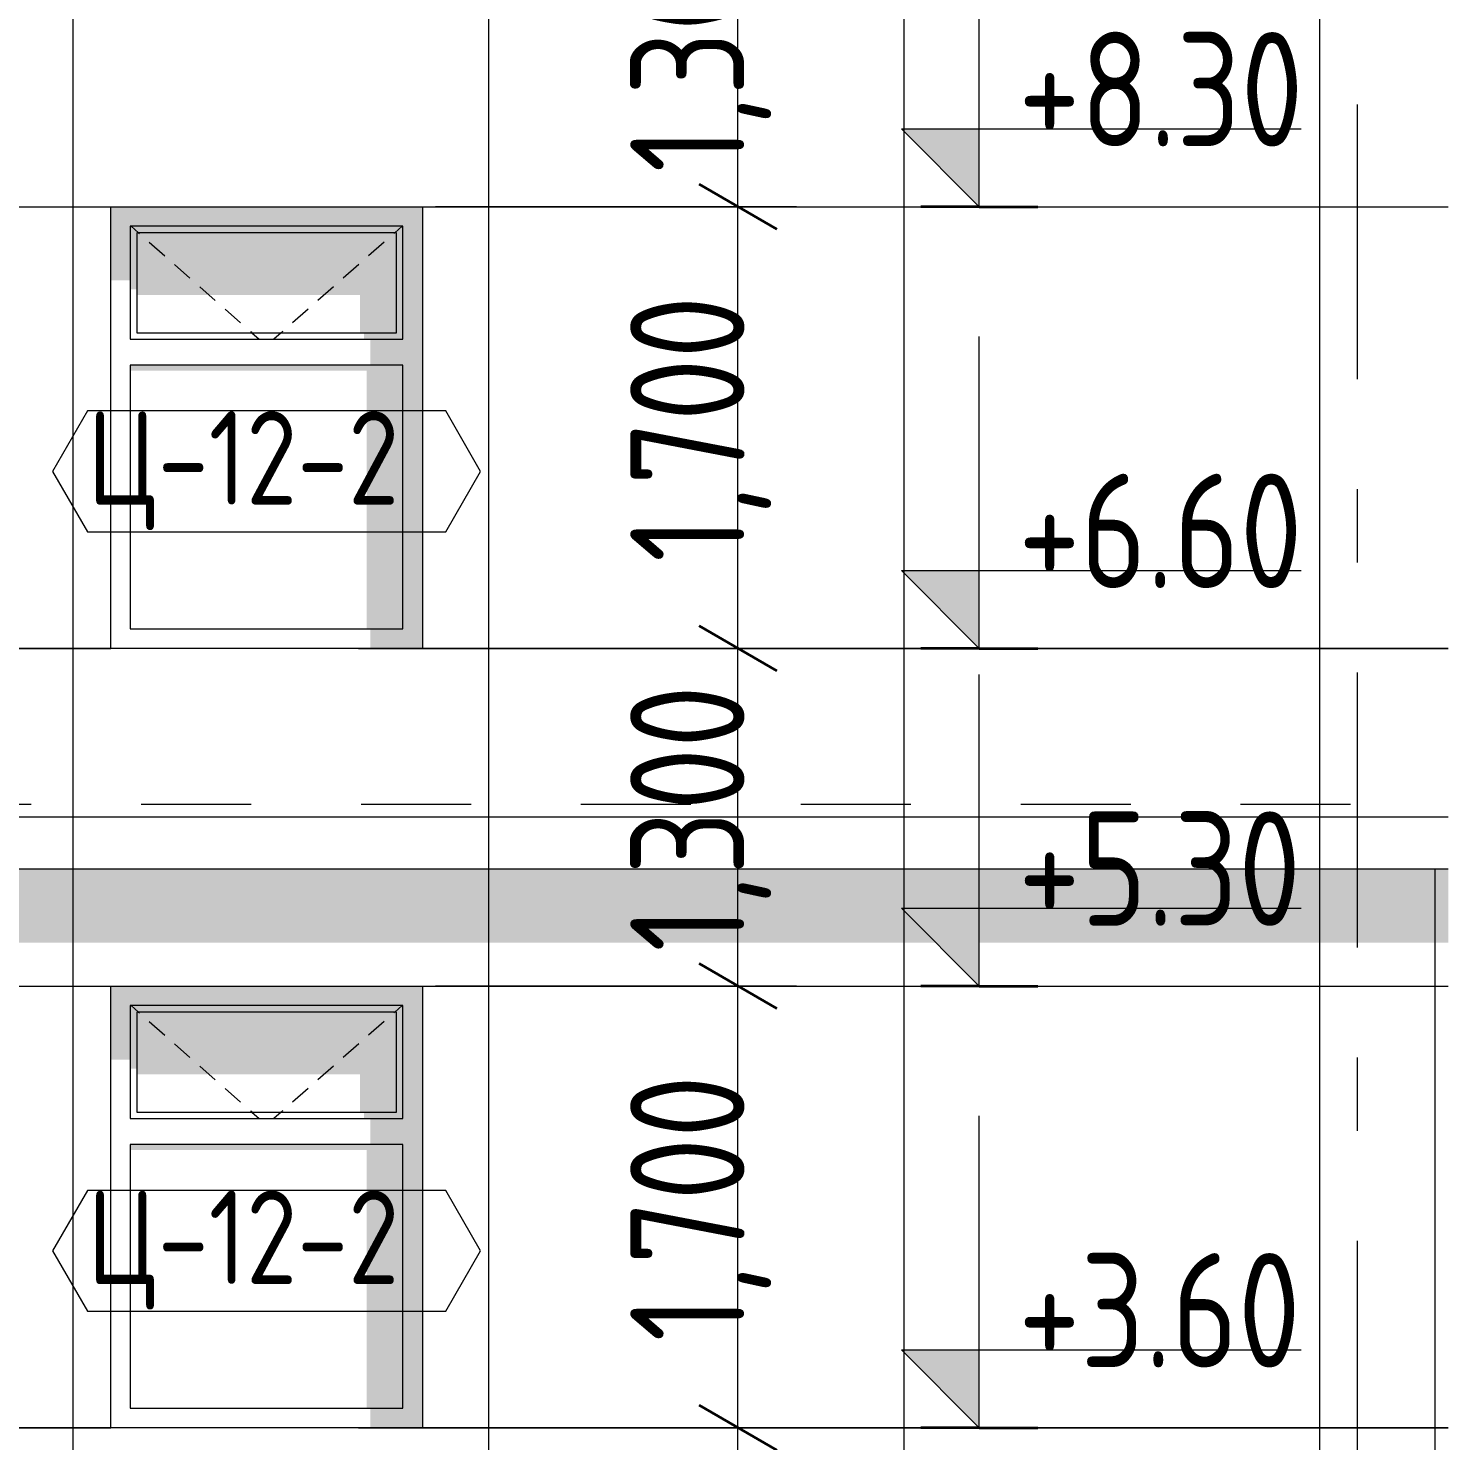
# Model space of a CAD drawing. Header units: millimetres. Extents: x 18162 to 7085488, y 72188 to 247925.
# Drawn here: x 6571886 to 6577329, y 113892 to 119329 of the extents above; entities that cross this region are included whole.
import ezdxf
from ezdxf.enums import TextEntityAlignment as Align

# ---------------------------------------------------------------- set-up
doc = ezdxf.new("R2010")
doc.units = ezdxf.units.MM
doc.header["$MEASUREMENT"] = 0
doc.linetypes.add('Dashed', pattern=[423.333333, 211.666667, -211.666667])
doc.linetypes.add('Double Dashed', pattern=[1093.611073, 529.166651, -211.666656, 141.111112, -211.666656])
for name, color, linetype in [('Archicad Windows', 7, 'Continuous'), ('Structural - Bearing', 7, 'Continuous'), ('Structural - Grid', 7, 'Continuous')]:
    doc.layers.add(name, color=color, linetype=linetype)
doc.styles.add('GENERATED_STYLE_3', font='', dxfattribs={"width": 0.8})
doc.styles.get('GENERATED_STYLE_3').set_extended_font_data('ISOCPEUR MON')
doc.dimstyles.new('GENERATED_STYLE__32', dxfattribs={"dimtxt": 440.00001, "dimasz": 228, "dimexe": 0.18, "dimexo": 50, "dimgap": 0, "dimtad": 1, "dimdec": 0, "dimzin": 0, "dimdsep": 46, "dimtxsty": 'GENERATED_STYLE_3', "dimblk": 'ARROWHEAD_2', "dimblk1": 'ARROWHEAD_2', "dimblk2": 'ARROWHEAD_2', "dimcen": 0.09, "dimclrd": 13, "dimclre": 13, "dimclrt": 13, "dimadec": 0, "dimazin": 0, "dimtfac": 1, "dimtdec": 4, "dimtmove": 0, "dimatfit": 3, "dimfxl": 1, "dimtolj": 1, "dimtzin": 0, "dimarcsym": 0})
doc.dimstyles.new('GENERATED_STYLE__33', dxfattribs={"dimtxt": 440.00001, "dimasz": 228, "dimexe": 0.18, "dimexo": 20220.414063, "dimgap": 0, "dimtad": 1, "dimdec": 0, "dimzin": 0, "dimdsep": 46, "dimtxsty": 'GENERATED_STYLE_3', "dimblk": 'ARROWHEAD_2', "dimblk1": 'ARROWHEAD_2', "dimblk2": 'ARROWHEAD_2', "dimcen": 0.09, "dimclrd": 13, "dimclre": 13, "dimclrt": 13, "dimadec": 0, "dimazin": 0, "dimtfac": 1, "dimtdec": 4, "dimtmove": 0, "dimatfit": 3, "dimfxl": 1, "dimtolj": 1, "dimtzin": 0, "dimarcsym": 0})
doc.dimstyles.new('GENERATED_STYLE__34', dxfattribs={"dimtxt": 440.00001, "dimasz": 228, "dimexe": 0.18, "dimexo": 20421.096515, "dimgap": 0, "dimtad": 1, "dimdec": 0, "dimzin": 0, "dimdsep": 46, "dimtxsty": 'GENERATED_STYLE_3', "dimblk": 'ARROWHEAD_2', "dimblk1": 'ARROWHEAD_2', "dimblk2": 'ARROWHEAD_2', "dimcen": 0.09, "dimclrd": 13, "dimclre": 13, "dimclrt": 13, "dimadec": 0, "dimazin": 0, "dimtfac": 1, "dimtdec": 4, "dimtmove": 0, "dimatfit": 3, "dimfxl": 1, "dimtolj": 1, "dimtzin": 0, "dimarcsym": 0})
doc.dimstyles.new('GENERATED_STYLE__38', dxfattribs={"dimtxt": 440.00001, "dimasz": 228, "dimexe": 0.18, "dimexo": 20336.646461, "dimgap": 0, "dimtad": 1, "dimdec": 0, "dimzin": 0, "dimdsep": 46, "dimtxsty": 'GENERATED_STYLE_3', "dimblk": 'ARROWHEAD_2', "dimblk1": 'ARROWHEAD_2', "dimblk2": 'ARROWHEAD_2', "dimcen": 0.09, "dimclrd": 13, "dimclre": 13, "dimclrt": 13, "dimadec": 0, "dimazin": 0, "dimtfac": 1, "dimtdec": 4, "dimtmove": 0, "dimatfit": 3, "dimfxl": 1, "dimtolj": 1, "dimtzin": 0, "dimarcsym": 0})
doc.dimstyles.new('GENERATED_STYLE__39', dxfattribs={"dimtxt": 440.00001, "dimasz": 228, "dimexe": 0.18, "dimexo": 20256.234337, "dimgap": 0, "dimtad": 1, "dimdec": 0, "dimzin": 0, "dimdsep": 46, "dimtxsty": 'GENERATED_STYLE_3', "dimblk": 'ARROWHEAD_2', "dimblk1": 'ARROWHEAD_2', "dimblk2": 'ARROWHEAD_2', "dimcen": 0.09, "dimclrd": 13, "dimclre": 13, "dimclrt": 13, "dimadec": 0, "dimazin": 0, "dimtfac": 1, "dimtdec": 4, "dimtmove": 0, "dimatfit": 3, "dimfxl": 1, "dimtolj": 1, "dimtzin": 0, "dimarcsym": 0})
doc.dimstyles.new('GENERATED_STYLE__41', dxfattribs={"dimtxt": 440.00001, "dimasz": 228, "dimexe": 0.18, "dimexo": 18955.962133, "dimgap": 0, "dimtad": 1, "dimdec": 0, "dimzin": 0, "dimdsep": 46, "dimtxsty": 'GENERATED_STYLE_3', "dimblk": 'ARROWHEAD_2', "dimblk1": 'ARROWHEAD_2', "dimblk2": 'ARROWHEAD_2', "dimcen": 0.09, "dimclrd": 13, "dimclre": 13, "dimclrt": 13, "dimadec": 0, "dimazin": 0, "dimtfac": 1, "dimtdec": 4, "dimtmove": 0, "dimatfit": 3, "dimfxl": 1, "dimtolj": 1, "dimtzin": 0, "dimarcsym": 0})

# ---------------------------------------------------------------- blocks, each defined once
blk = doc.blocks.new('*X3113', base_point=(6480357.9, 110341.8))
at = {"layer": 'Structural - Bearing', "color": 8, "linetype": 'Continuous', "lineweight": 13}
for p, q in [((6570457.9, 122241.8), (6570457.9, 119941.8)), ((6572057.9, 122241.8), (6572057.9, 119941.8)), ((6573657.9, 122241.8), (6573657.9, 119941.8)), ((6575257.9, 122241.8), (6575257.9, 119941.8)), ((6576857.9, 122241.8), (6576857.9, 119941.8)), ((6569844, 121641.8), (6569957.9, 121641.8)), ((6569957.9, 121641.8), (6570457.9, 121641.8)), ((6570457.9, 121641.8), (6571557.9, 121641.8)), ((6571557.9, 121641.8), (6572057.9, 121641.8)), ((6572057.9, 121641.8), (6572203.6, 121641.8)), ((6573403.6, 121641.8), (6573657.9, 121641.8)), ((6573657.9, 121641.8), (6574757.9, 121641.8)), ((6574757.9, 121641.8), (6575257.9, 121641.8)), ((6575257.9, 121641.8), (6576357.9, 121641.8)), ((6576357.9, 121641.8), (6576857.9, 121641.8)), ((6576857.9, 121641.8), (6577303.6, 121641.8)), ((6569844, 119941.8), (6569957.9, 119941.8)), ((6569957.9, 119941.8), (6569844, 119941.8)), ((6570457.9, 119941.8), (6569957.9, 119941.8)), ((6569957.9, 119941.8), (6570457.9, 119941.8)), ((6570457.9, 119941.8), (6571557.9, 119941.8)), ((6570457.9, 119941.8), (6570457.9, 119341.8)), ((6571557.9, 119941.8), (6570457.9, 119941.8)), ((6572057.9, 119941.8), (6571557.9, 119941.8)), ((6571557.9, 119941.8), (6572057.9, 119941.8)), ((6572057.9, 119941.8), (6572203.6, 119941.8)), ((6572057.9, 119941.8), (6572057.9, 119341.8)), ((6572203.6, 119941.8), (6572057.9, 119941.8)), ((6573157.9, 119941.8), (6573657.9, 119941.8)), ((6573657.9, 119941.8), (6573403.6, 119941.8)), ((6573657.9, 119941.8), (6574757.9, 119941.8)), ((6573657.9, 119941.8), (6573657.9, 119341.8)), ((6574757.9, 119941.8), (6573657.9, 119941.8)), ((6575257.9, 119941.8), (6574757.9, 119941.8)), ((6574757.9, 119941.8), (6575257.9, 119941.8)), ((6575257.9, 119941.8), (6576357.9, 119941.8)), ((6575257.9, 119941.8), (6575257.9, 119341.8)), ((6576357.9, 119941.8), (6575257.9, 119941.8)), ((6576857.9, 119941.8), (6576357.9, 119941.8)), ((6576357.9, 119941.8), (6576857.9, 119941.8)), ((6576857.9, 119941.8), (6577303.6, 119941.8)), ((6576857.9, 119941.8), (6576857.9, 119341.8)), ((6577303.6, 119941.8), (6576857.9, 119941.8)), ((6570457.9, 119341.8), (6570457.9, 119241.8)), ((6572057.9, 119341.8), (6572057.9, 119241.8)), ((6573657.9, 119341.8), (6573657.9, 119241.8)), ((6575257.9, 119341.8), (6575257.9, 119241.8)), ((6576857.9, 119341.8), (6576857.9, 119241.8))]:
    blk.add_line(p, q, dxfattribs=at)
blk = doc.blocks.new('*X3151', base_point=(6480357.9, 110341.8))
at = {"layer": 'Structural - Bearing', "color": 7, "linetype": 'Continuous', "lineweight": 13}
for p, q in [((6577303.6, 115641.8), (6577353.6, 115641.8)), ((6577303.6, 113941.8), (6577353.6, 113941.8)), ((6577353.6, 113941.8), (6577303.6, 113941.8))]:
    blk.add_line(p, q, dxfattribs=at)
blk = doc.blocks.new('*X3153', base_point=(6480357.9, 110341.8))
at = {"layer": 'Structural - Bearing', "color": 8, "linetype": 'Continuous', "lineweight": 13}
for p, q in [((6572057.9, 116091.8), (6572057.9, 113941.8)), ((6573657.9, 116091.8), (6573657.9, 113941.8)), ((6575257.9, 116091.8), (6575257.9, 113941.8)), ((6576857.9, 116091.8), (6576857.9, 113941.8)), ((6571557.9, 115641.8), (6572057.9, 115641.8)), ((6572057.9, 115641.8), (6572203.6, 115641.8)), ((6573403.6, 115641.8), (6573657.9, 115641.8)), ((6573657.9, 115641.8), (6574757.9, 115641.8)), ((6574757.9, 115641.8), (6575257.9, 115641.8)), ((6575257.9, 115641.8), (6576357.9, 115641.8)), ((6576357.9, 115641.8), (6576857.9, 115641.8)), ((6576857.9, 115641.8), (6577303.6, 115641.8)), ((6572057.9, 113941.8), (6571557.9, 113941.8)), ((6571557.9, 113941.8), (6572057.9, 113941.8)), ((6572057.9, 113941.8), (6572203.6, 113941.8)), ((6572057.9, 113941.8), (6572057.9, 113341.8)), ((6572203.6, 113941.8), (6572057.9, 113941.8)), ((6573157.9, 113941.8), (6573657.9, 113941.8)), ((6573657.9, 113941.8), (6573403.6, 113941.8)), ((6573657.9, 113941.8), (6574757.9, 113941.8)), ((6573657.9, 113941.8), (6573657.9, 113341.8)), ((6574757.9, 113941.8), (6573657.9, 113941.8)), ((6575257.9, 113941.8), (6574757.9, 113941.8)), ((6574757.9, 113941.8), (6575257.9, 113941.8)), ((6575257.9, 113941.8), (6576357.9, 113941.8)), ((6575257.9, 113941.8), (6575257.9, 113341.8)), ((6576357.9, 113941.8), (6575257.9, 113941.8)), ((6576857.9, 113941.8), (6576357.9, 113941.8)), ((6576357.9, 113941.8), (6576857.9, 113941.8)), ((6576857.9, 113941.8), (6577303.6, 113941.8)), ((6576857.9, 113941.8), (6576857.9, 113341.8)), ((6577303.6, 113941.8), (6576857.9, 113941.8))]:
    blk.add_line(p, q, dxfattribs=at)
blk = doc.blocks.new('*X3155', base_point=(6480357.9, 110341.8))
at = {"layer": 'Structural - Bearing', "color": 7, "linetype": 'Continuous', "lineweight": 9}
for p, q in [((6572057.9, 116291.8), (6572057.9, 116091.8)), ((6573657.9, 116291.8), (6573657.9, 116091.8)), ((6575257.9, 116291.8), (6575257.9, 116091.8)), ((6576857.9, 116291.8), (6576857.9, 116091.8))]:
    blk.add_line(p, q, dxfattribs=at)
blk = doc.blocks.new('*X3305', base_point=(6480357.9, 110341.8))
at = {"layer": 'Structural - Bearing', "color": 8, "linetype": 'Continuous', "lineweight": 13}
for p, q in [((6577303.6, 118641.8), (6577353.6, 118641.8)), ((6577303.6, 116941.8), (6577353.6, 116941.8)), ((6577353.6, 116941.8), (6577303.6, 116941.8))]:
    blk.add_line(p, q, dxfattribs=at)
blk = doc.blocks.new('*X3309', base_point=(6480357.9, 110341.8))
at = {"layer": 'Structural - Bearing', "color": 8, "linetype": 'Continuous', "lineweight": 13}
for p, q in [((6570457.9, 119241.8), (6570457.9, 116941.8)), ((6572057.9, 119241.8), (6572057.9, 116941.8)), ((6573657.9, 119241.8), (6573657.9, 116941.8)), ((6575257.9, 119241.8), (6575257.9, 116941.8)), ((6576857.9, 119241.8), (6576857.9, 116941.8)), ((6569844, 118641.8), (6569957.9, 118641.8)), ((6569957.9, 118641.8), (6570457.9, 118641.8)), ((6570457.9, 118641.8), (6571557.9, 118641.8)), ((6571557.9, 118641.8), (6572057.9, 118641.8)), ((6572057.9, 118641.8), (6572203.6, 118641.8)), ((6573403.6, 118641.8), (6573657.9, 118641.8)), ((6573657.9, 118641.8), (6574757.9, 118641.8)), ((6574757.9, 118641.8), (6575257.9, 118641.8)), ((6575257.9, 118641.8), (6576357.9, 118641.8)), ((6576357.9, 118641.8), (6576857.9, 118641.8)), ((6576857.9, 118641.8), (6577303.6, 118641.8)), ((6569844, 116941.8), (6569957.9, 116941.8)), ((6569957.9, 116941.8), (6569844, 116941.8)), ((6570457.9, 116941.8), (6569957.9, 116941.8)), ((6569957.9, 116941.8), (6570457.9, 116941.8)), ((6570457.9, 116941.8), (6571557.9, 116941.8)), ((6570457.9, 116941.8), (6570457.9, 116341.8)), ((6571557.9, 116941.8), (6570457.9, 116941.8)), ((6572057.9, 116941.8), (6571557.9, 116941.8)), ((6571557.9, 116941.8), (6572057.9, 116941.8)), ((6572057.9, 116941.8), (6572203.6, 116941.8)), ((6572057.9, 116941.8), (6572057.9, 116341.8)), ((6572203.6, 116941.8), (6572057.9, 116941.8)), ((6573157.9, 116941.8), (6573657.9, 116941.8)), ((6573657.9, 116941.8), (6573403.6, 116941.8)), ((6573657.9, 116941.8), (6574757.9, 116941.8)), ((6573657.9, 116941.8), (6573657.9, 116341.8)), ((6574757.9, 116941.8), (6573657.9, 116941.8)), ((6575257.9, 116941.8), (6574757.9, 116941.8)), ((6574757.9, 116941.8), (6575257.9, 116941.8)), ((6575257.9, 116941.8), (6576357.9, 116941.8)), ((6575257.9, 116941.8), (6575257.9, 116341.8)), ((6576357.9, 116941.8), (6575257.9, 116941.8)), ((6576857.9, 116941.8), (6576357.9, 116941.8)), ((6576357.9, 116941.8), (6576857.9, 116941.8)), ((6576857.9, 116941.8), (6577303.6, 116941.8)), ((6576857.9, 116941.8), (6576857.9, 116341.8)), ((6577303.6, 116941.8), (6576857.9, 116941.8)), ((6570457.9, 116341.8), (6570457.9, 116291.8)), ((6572057.9, 116341.8), (6572057.9, 116291.8)), ((6573657.9, 116341.8), (6573657.9, 116291.8)), ((6575257.9, 116341.8), (6575257.9, 116291.8)), ((6576857.9, 116341.8), (6576857.9, 116291.8))]:
    blk.add_line(p, q, dxfattribs=at)
blk = doc.blocks.new('*D3378', base_point=(6480357.9, 110341.8))
at = {"color": 13, "linetype": 'Continuous', "lineweight": 13}
for p, q in [((6574618.7, 112641.8), (6574618.7, 113941.8)), ((6574843.7, 112641.8), (6573453.6, 112641.8)), ((6574618.7, 110941.8), (6574618.7, 112641.8)), ((6574843.7, 110941.8), (6573453.6, 110941.8)), ((6574618.7, 110795.1), (6574618.7, 110941.8))]:
    blk.add_line(p, q, dxfattribs=at)
at = {"color": 12, "linetype": 'Continuous', "lineweight": 35}
for p, q in [((6574468.7, 112728.4), (6574768.7, 112555.2)), ((6574468.7, 111028.4), (6574768.7, 110855.2))]:
    blk.add_line(p, q, dxfattribs=at)
at = {"color": 13, "lineweight": 13, "insert": (6574746.3, 111273.6), "char_height": 440, "attachment_point": 7, "rotation": 90, "style": 'GENERATED_STYLE_3'}
blk.add_mtext('\\A1;{\\pql;\\fISOCPEUR MON|b0|i0|c0|p0;\\W0.800000;1,700}', dxfattribs=at)
blk = doc.blocks.new('ARROWHEAD_2')
at = {"color": 0, "linetype": 'Continuous', "lineweight": 0}
for p, q in [((-0.378, -0.655), (0.378, 0.655)), ((0, 0), (-1, 0))]:
    blk.add_line(p, q, dxfattribs=at)
blk = doc.blocks.new('*D3379', base_point=(6480357.9, 110341.8))
at = {"color": 12, "linetype": 'Continuous', "lineweight": 35}
for p, q in [((6574468.7, 114028.4), (6574768.7, 113855.2)), ((6574468.7, 112728.4), (6574768.7, 112555.2))]:
    blk.add_line(p, q, dxfattribs=at)
at = {"color": 13, "linetype": 'Continuous', "lineweight": 13}
blk.add_line((6574618.7, 112641.8), (6574618.7, 113941.8), dxfattribs=at)
at = {"color": 13, "lineweight": 13, "insert": (6574746.3, 112773.6), "char_height": 440, "attachment_point": 7, "rotation": 90, "style": 'GENERATED_STYLE_3'}
blk.add_mtext('\\A1;{\\pql;\\fISOCPEUR MON|b0|i0|c0|p0;\\W0.800000;1,300}', dxfattribs=at)
blk = doc.blocks.new('*D3380', base_point=(6480357.9, 110341.8))
at = {"color": 13, "linetype": 'Continuous', "lineweight": 13}
for p, q in [((6574618.7, 115641.8), (6574618.7, 116941.8)), ((6574843.7, 115641.8), (6573453.6, 115641.8)), ((6574618.7, 113941.8), (6574618.7, 115641.8)), ((6574843.7, 113941.8), (6573453.6, 113941.8)), ((6574618.7, 112641.8), (6574618.7, 113941.8))]:
    blk.add_line(p, q, dxfattribs=at)
at = {"color": 12, "linetype": 'Continuous', "lineweight": 35}
for p, q in [((6574468.7, 115728.4), (6574768.7, 115555.2)), ((6574468.7, 114028.4), (6574768.7, 113855.2))]:
    blk.add_line(p, q, dxfattribs=at)
at = {"color": 13, "lineweight": 13, "insert": (6574746.3, 114273.6), "char_height": 440, "attachment_point": 7, "rotation": 90, "style": 'GENERATED_STYLE_3'}
blk.add_mtext('\\A1;{\\pql;\\fISOCPEUR MON|b0|i0|c0|p0;\\W0.800000;1,700}', dxfattribs=at)
blk = doc.blocks.new('*D3381', base_point=(6480357.9, 110341.8))
at = {"color": 12, "linetype": 'Continuous', "lineweight": 35}
for p, q in [((6574468.7, 117028.4), (6574768.7, 116855.2)), ((6574468.7, 115728.4), (6574768.7, 115555.2))]:
    blk.add_line(p, q, dxfattribs=at)
at = {"color": 13, "linetype": 'Continuous', "lineweight": 13}
blk.add_line((6574618.7, 115641.8), (6574618.7, 116941.8), dxfattribs=at)
at = {"color": 13, "lineweight": 13, "insert": (6574746.3, 115773.6), "char_height": 440, "attachment_point": 7, "rotation": 90, "style": 'GENERATED_STYLE_3'}
blk.add_mtext('\\A1;{\\pql;\\fISOCPEUR MON|b0|i0|c0|p0;\\W0.800000;1,300}', dxfattribs=at)
blk = doc.blocks.new('*D3382', base_point=(6480357.9, 110341.8))
at = {"color": 13, "linetype": 'Continuous', "lineweight": 13}
for p, q in [((6574618.7, 118641.8), (6574618.7, 119941.8)), ((6574843.7, 118641.8), (6573453.6, 118641.8)), ((6574618.7, 116941.8), (6574618.7, 118641.8)), ((6574843.7, 116941.8), (6573453.6, 116941.8)), ((6574618.7, 115641.8), (6574618.7, 116941.8))]:
    blk.add_line(p, q, dxfattribs=at)
at = {"color": 12, "linetype": 'Continuous', "lineweight": 35}
for p, q in [((6574468.7, 118728.4), (6574768.7, 118555.2)), ((6574468.7, 117028.4), (6574768.7, 116855.2))]:
    blk.add_line(p, q, dxfattribs=at)
at = {"color": 13, "lineweight": 13, "insert": (6574746.3, 117273.6), "char_height": 440, "attachment_point": 7, "rotation": 90, "style": 'GENERATED_STYLE_3'}
blk.add_mtext('\\A1;{\\pql;\\fISOCPEUR MON|b0|i0|c0|p0;\\W0.800000;1,700}', dxfattribs=at)
blk = doc.blocks.new('*D3383', base_point=(6480357.9, 110341.8))
at = {"color": 12, "linetype": 'Continuous', "lineweight": 35}
for p, q in [((6574468.7, 120028.4), (6574768.7, 119855.2)), ((6574468.7, 118728.4), (6574768.7, 118555.2))]:
    blk.add_line(p, q, dxfattribs=at)
at = {"color": 13, "linetype": 'Continuous', "lineweight": 13}
blk.add_line((6574618.7, 118641.8), (6574618.7, 119941.8), dxfattribs=at)
at = {"color": 13, "lineweight": 13, "insert": (6574746.3, 118773.6), "char_height": 440, "attachment_point": 7, "rotation": 90, "style": 'GENERATED_STYLE_3'}
blk.add_mtext('\\A1;{\\pql;\\fISOCPEUR MON|b0|i0|c0|p0;\\W0.800000;1,300}', dxfattribs=at)
blk = doc.blocks.new('*D3384', base_point=(6480357.9, 110341.8))
at = {"color": 13, "linetype": 'Continuous', "lineweight": 13}
for p, q in [((6574618.7, 121641.8), (6574618.7, 122941.8)), ((6574843.7, 121641.8), (6573453.6, 121641.8)), ((6574618.7, 119941.8), (6574618.7, 121641.8)), ((6574843.7, 119941.8), (6573453.6, 119941.8)), ((6574618.7, 118641.8), (6574618.7, 119941.8))]:
    blk.add_line(p, q, dxfattribs=at)
at = {"color": 12, "linetype": 'Continuous', "lineweight": 35}
for p, q in [((6574468.7, 121728.4), (6574768.7, 121555.2)), ((6574468.7, 120028.4), (6574768.7, 119855.2))]:
    blk.add_line(p, q, dxfattribs=at)
at = {"color": 13, "lineweight": 13, "insert": (6574746.3, 120273.6), "char_height": 440, "attachment_point": 7, "rotation": 90, "style": 'GENERATED_STYLE_3'}
blk.add_mtext('\\A1;{\\pql;\\fISOCPEUR MON|b0|i0|c0|p0;\\W0.800000;1,700}', dxfattribs=at)
blk = doc.blocks.new('*D3423', base_point=(6480357.9, 110341.8))
at = {"color": 12, "linetype": 'Continuous', "lineweight": 35}
for p, q in [((6581093.6, 116178.4), (6581393.6, 116005.2)), ((6581093.6, 113378.4), (6581393.6, 113205.2))]:
    blk.add_line(p, q, dxfattribs=at)
at = {"color": 13, "linetype": 'Continuous', "lineweight": 13}
blk.add_line((6581243.6, 113291.8), (6581243.6, 116091.8), dxfattribs=at)
at = {"color": 13, "lineweight": 13, "char_height": 440, "attachment_point": 7, "rotation": 90, "style": 'GENERATED_STYLE_3'}
for s, insert in [('\\A1;{\\pql;\\fISOCPEUR MON|b0|i0|c0|p0;\\W0.800000;200}', (6581283.3, 115267.4)), ('\\A1;{\\pql;\\fISOCPEUR MON|b0|i0|c0|p0;\\W0.800000;2,800}', (6581371.1, 113769.7))]:
    blk.add_mtext(s, dxfattribs=dict(at, insert=insert))
blk = doc.blocks.new('*D3424', base_point=(6480357.9, 110341.8))
at = {"color": 13, "linetype": 'Continuous', "lineweight": 13}
for p, q in [((6581243.6, 116291.8), (6581243.6, 119091.8)), ((6581243.6, 116091.8), (6581243.6, 116291.8)), ((6581468.6, 116091.8), (6578874, 116091.8)), ((6581243.6, 113291.8), (6581243.6, 116091.8))]:
    blk.add_line(p, q, dxfattribs=at)
at = {"color": 12, "linetype": 'Continuous', "lineweight": 35}
for p, q in [((6581093.6, 116378.4), (6581393.6, 116205.2)), ((6581093.6, 116178.4), (6581393.6, 116005.2))]:
    blk.add_line(p, q, dxfattribs=at)
blk = doc.blocks.new('*D3425', base_point=(6480357.9, 110341.8))
at = {"color": 12, "linetype": 'Continuous', "lineweight": 35}
for p, q in [((6581093.6, 119178.4), (6581393.6, 119005.2)), ((6581093.6, 116378.4), (6581393.6, 116205.2))]:
    blk.add_line(p, q, dxfattribs=at)
at = {"color": 13, "linetype": 'Continuous', "lineweight": 13}
for p, q in [((6581468.6, 119091.8), (6578874, 119091.8)), ((6581243.6, 116291.8), (6581243.6, 119091.8)), ((6581468.6, 116291.8), (6578874, 116291.8)), ((6581243.6, 116091.8), (6581243.6, 116291.8))]:
    blk.add_line(p, q, dxfattribs=at)
at = {"color": 13, "lineweight": 13, "char_height": 440, "attachment_point": 7, "rotation": 90, "style": 'GENERATED_STYLE_3'}
for s, insert in [('\\A1;{\\pql;\\fISOCPEUR MON|b0|i0|c0|p0;\\W0.800000;200}', (6581283.3, 118267.4)), ('\\A1;{\\pql;\\fISOCPEUR MON|b0|i0|c0|p0;\\W0.800000;2,800}', (6581371.1, 116769.7))]:
    blk.add_mtext(s, dxfattribs=dict(at, insert=insert))
blk = doc.blocks.new('*D3426', base_point=(6480357.9, 110341.8))
at = {"color": 13, "linetype": 'Continuous', "lineweight": 13}
for p, q in [((6581243.6, 119291.8), (6581243.6, 122091.8)), ((6581243.6, 119091.8), (6581243.6, 119291.8))]:
    blk.add_line(p, q, dxfattribs=at)
at = {"color": 12, "linetype": 'Continuous', "lineweight": 35}
for p, q in [((6581093.6, 119378.4), (6581393.6, 119205.2)), ((6581093.6, 119178.4), (6581393.6, 119005.2))]:
    blk.add_line(p, q, dxfattribs=at)
blk = doc.blocks.new('*D3427', base_point=(6480357.9, 110341.8))
at = {"color": 12, "linetype": 'Continuous', "lineweight": 35}
for p, q in [((6581093.6, 122178.4), (6581393.6, 122005.2)), ((6581093.6, 119378.4), (6581393.6, 119205.2))]:
    blk.add_line(p, q, dxfattribs=at)
at = {"color": 13, "linetype": 'Continuous', "lineweight": 13}
for p, q in [((6581468.6, 122091.8), (6578874, 122091.8)), ((6581243.6, 119291.8), (6581243.6, 122091.8)), ((6581468.6, 119291.8), (6578874, 119291.8)), ((6581243.6, 119091.8), (6581243.6, 119291.8))]:
    blk.add_line(p, q, dxfattribs=at)
at = {"color": 13, "lineweight": 13, "char_height": 440, "attachment_point": 7, "rotation": 90, "style": 'GENERATED_STYLE_3'}
for s, insert in [('\\A1;{\\pql;\\fISOCPEUR MON|b0|i0|c0|p0;\\W0.800000;200}', (6581283.3, 121267.4)), ('\\A1;{\\pql;\\fISOCPEUR MON|b0|i0|c0|p0;\\W0.800000;2,800}', (6581371.1, 119769.7))]:
    blk.add_mtext(s, dxfattribs=dict(at, insert=insert))
blk = doc.blocks.new('*D3455', base_point=(6480357.9, 110341.8))
at = {"color": 12, "linetype": 'Continuous', "lineweight": 35}
for p, q in [((6582002.7, 116178.4), (6582302.7, 116005.2)), ((6582002.7, 110378.4), (6582302.7, 110205.2))]:
    blk.add_line(p, q, dxfattribs=at)
at = {"color": 13, "linetype": 'Continuous', "lineweight": 13}
for p, q in [((6582377.7, 116091.8), (6578789.6, 116091.8)), ((6582152.7, 110291.8), (6582152.7, 116091.8)), ((6582377.7, 110291.8), (6578789.6, 110291.8)), ((6582152.7, 109921.8), (6582152.7, 110291.8))]:
    blk.add_line(p, q, dxfattribs=at)
at = {"color": 13, "lineweight": 13, "char_height": 440, "attachment_point": 7, "rotation": 90, "style": 'GENERATED_STYLE_3'}
for s, insert in [('\\A1;{\\pql;\\fISOCPEUR MON|b0|i0|c0|p0;\\W0.800000;200}', (6582192.4, 115267.4)), ('\\A1;{\\pql;\\fISOCPEUR MON|b0|i0|c0|p0;\\W0.800000;5,800}', (6582280.3, 112269.7))]:
    blk.add_mtext(s, dxfattribs=dict(at, insert=insert))
blk = doc.blocks.new('*D3456', base_point=(6480357.9, 110341.8))
at = {"color": 13, "linetype": 'Continuous', "lineweight": 13}
for p, q in [((6582152.7, 116291.8), (6582152.7, 149091.8)), ((6582152.7, 116091.8), (6582152.7, 116291.8)), ((6582377.7, 116091.8), (6578789.6, 116091.8))]:
    blk.add_line(p, q, dxfattribs=at)
at = {"color": 12, "linetype": 'Continuous', "lineweight": 35}
for p, q in [((6582002.7, 116378.4), (6582302.7, 116205.2)), ((6582002.7, 116178.4), (6582302.7, 116005.2))]:
    blk.add_line(p, q, dxfattribs=at)
blk = doc.blocks.new('*D3457', base_point=(6480357.9, 110341.8))
at = {"color": 12, "linetype": 'Continuous', "lineweight": 35}
for p, q in [((6582002.7, 149178.4), (6582302.7, 149005.2)), ((6582002.7, 116378.4), (6582302.7, 116205.2))]:
    blk.add_line(p, q, dxfattribs=at)
at = {"color": 13, "linetype": 'Continuous', "lineweight": 13}
for p, q in [((6582377.7, 149091.8), (6578789.6, 149091.8)), ((6582152.7, 116291.8), (6582152.7, 149091.8)), ((6582377.7, 116291.8), (6578789.6, 116291.8)), ((6582152.7, 116091.8), (6582152.7, 116291.8))]:
    blk.add_line(p, q, dxfattribs=at)
at = {"color": 13, "lineweight": 13, "char_height": 440, "attachment_point": 7, "rotation": 90, "style": 'GENERATED_STYLE_3'}
for s, insert in [('\\A1;{\\pql;\\fISOCPEUR MON|b0|i0|c0|p0;\\W0.800000;200}', (6582192.4, 148267.4)), ('\\A1;{\\pql;\\fISOCPEUR MON|b0|i0|c0|p0;\\W0.800000;32,800}', (6582280.3, 131646.7))]:
    blk.add_mtext(s, dxfattribs=dict(at, insert=insert))
blk = doc.blocks.new('*D3463', base_point=(6480357.9, 110341.8))
at = {"color": 12, "linetype": 'Continuous', "lineweight": 35}
for p, q in [((6582911.8, 160878.4), (6583211.8, 160705.2)), ((6582911.8, 110008.4), (6583211.8, 109835.2))]:
    blk.add_line(p, q, dxfattribs=at)
at = {"color": 13, "linetype": 'Continuous', "lineweight": 13}
for p, q in [((6583286.8, 160791.8), (6577609.6, 160791.8)), ((6583061.8, 109921.8), (6583061.8, 160791.8)), ((6583286.8, 109921.8), (6578912.5, 109921.8)), ((6583061.8, 109775.1), (6583061.8, 109921.8))]:
    blk.add_line(p, q, dxfattribs=at)
at = {"color": 13, "lineweight": 13, "insert": (6583189.4, 134680.6), "char_height": 440, "attachment_point": 7, "rotation": 90, "style": 'GENERATED_STYLE_3'}
blk.add_mtext('\\A1;{\\pql;\\fISOCPEUR MON|b0|i0|c0|p0;\\W0.800000;50,870}', dxfattribs=at)
blk = doc.blocks.new('Label_295_2', base_point=(6572803.6, 114388.9))
at = {"color": 13, "linetype": 'Continuous', "lineweight": 13, "flags": 128}
blk.add_lwpolyline([(6571979.7, 114623.2), (6572113.8, 114390.9), (6573493.4, 114390.9), (6573627.5, 114623.2), (6573493.4, 114855.5), (6572113.8, 114855.5)], close=True, dxfattribs=at)
at = {"color": 13, "lineweight": 13, "insert": (6572113.8, 114854.7), "char_height": 360, "attachment_point": 1, "style": 'GENERATED_STYLE_3'}
blk.add_mtext('\\A1;{\\pql;\\pt0,253000;\\fISOCPEUR MON|b0|i0|c0|p0;\\W0.800000;Ц-12-2\\fISOCPEUR MON|b0|i0|c0|p0;\\W0.800000;\\A1{\\H.66x;\\S^  ;}\\fISOCPEUR MON|b0|i0|c0|p0;\\W0.800000;\\fISOCPEUR MON|b0|i0|c0|p0;\\W0.800000;\\A1{\\H.66x;\\S^  ;}\\fISOCPEUR MON|b0|i0|c0|p0;\\W0.800000; \\fISOCPEUR MON|b0|i0|c0|p0;\\W0.800000;\\fISOCPEUR MON|b0|i0|c0|p0;\\W0.800000;\\fISOCPEUR MON|b0|i0|c0|p0;\\W0.800000;\\fISOCPEUR MON|b0|i0|c0|p0;\\W0.800000;\\fISOCPEUR MON|b0|i0|c0|p0;\\W0.800000;\\fISOCPEUR MON|b0|i0|c0|p0;\\W0.800000;\\fISOCPEUR MON|b0|i0|c0|p0;\\W0.800000;\\fISOCPEUR MON|b0|i0|c0|p0;\\W0.800000;\\fISOCPEUR MON|b0|i0|c0|p0;\\W0.800000;\\fISOCPEUR MON|b0|i0|c0|p0;\\W0.800000;\\fISOCPEUR MON|b0|i0|c0|p0;\\W0.800000;\\fISOCPEUR MON|b0|i0|c0|p0;\\W0.800000;\\fISOCPEUR MON|b0|i0|c0|p0;\\W0.800000;\\fISOCPEUR MON|b0|i0|c0|p0;\\W0.800000;\\fISOCPEUR MON|b0|i0|c0|p0;\\W0.800000;\\fISOCPEUR MON|b0|i0|c0|p0;\\W0.800000;\\fISOCPEUR MON|b0|i0|c0|p0;\\W0.800000;\\fISOCPEUR MON|b0|i0|c0|p0;\\W0.800000;\\fISOCPEUR MON|b0|i0|c0|p0;\\W0.800000;\\fISOCPEUR MON|b0|i0|c0|p0;\\W0.800000;\\fISOCPEUR MON|b0|i0|c0|p0;\\W0.800000;\\fISOCPEUR MON|b0|i0|c0|p0;\\W0.800000;\\fISOCPEUR MON|b0|i0|c0|p0;\\W0.800000;\\fISOCPEUR MON|b0|i0|c0|p0;\\W0.800000;\\fISOCPEUR MON|b0|i0|c0|p0;\\W0.800000;\\fISOCPEUR MON|b0|i0|c0|p0;\\W0.800000;\\fISOCPEUR MON|b0|i0|c0|p0;\\W0.800000;\\fISOCPEUR MON|b0|i0|c0|p0;\\W0.800000;\\fISOCPEUR MON|b0|i0|c0|p0;\\W0.800000;\\fISOCPEUR MON|b0|i0|c0|p0;\\W0.800000;\\fISOCPEUR MON|b0|i0|c0|p0;\\W0.800000;\\fISOCPEUR MON|b0|i0|c0|p0;\\W0.800000;\\fISOCPEUR MON|b0|i0|c0|p0;\\W0.800000;\\fISOCPEUR MON|b0|i0|c0|p0;\\W0.800000;\\fISOCPEUR MON|b0|i0|c0|p0;\\W0.800000;\\fISOCPEUR MON|b0|i0|c0|p0;\\W0.800000;\\fISOCPEUR MON|b0|i0|c0|p0;\\W0.800000;\\fISOCPEUR MON|b0|i0|c0|p0;\\W0.800000;\\fISOCPEUR MON|b0|i0|c0|p0;\\W0.800000;\\fISOCPEUR MON|b0|i0|c0|p0;\\W0.800000;\\fISOCPEUR MON|b0|i0|c0|p0;\\W0.800000;\\fISOCPEUR MON|b0|i0|c0|p0;\\W0.800000;\\fISOCPEUR MON|b0|i0|c0|p0;\\W0.800000;}', dxfattribs=at)
blk = doc.blocks.new('Label_334_2', base_point=(6572803.6, 117388.9))
at = {"color": 13, "linetype": 'Continuous', "lineweight": 13, "flags": 128}
blk.add_lwpolyline([(6571979.7, 117623.2), (6572113.8, 117390.9), (6573493.4, 117390.9), (6573627.5, 117623.2), (6573493.4, 117855.5), (6572113.8, 117855.5)], close=True, dxfattribs=at)
at = {"color": 13, "lineweight": 13, "insert": (6572113.8, 117854.7), "char_height": 360, "attachment_point": 1, "style": 'GENERATED_STYLE_3'}
blk.add_mtext('\\A1;{\\pql;\\pt0,253000;\\fISOCPEUR MON|b0|i0|c0|p0;\\W0.800000;Ц-12-2\\fISOCPEUR MON|b0|i0|c0|p0;\\W0.800000;\\A1{\\H.66x;\\S^  ;}\\fISOCPEUR MON|b0|i0|c0|p0;\\W0.800000;\\fISOCPEUR MON|b0|i0|c0|p0;\\W0.800000;\\A1{\\H.66x;\\S^  ;}\\fISOCPEUR MON|b0|i0|c0|p0;\\W0.800000; \\fISOCPEUR MON|b0|i0|c0|p0;\\W0.800000;\\fISOCPEUR MON|b0|i0|c0|p0;\\W0.800000;\\fISOCPEUR MON|b0|i0|c0|p0;\\W0.800000;\\fISOCPEUR MON|b0|i0|c0|p0;\\W0.800000;\\fISOCPEUR MON|b0|i0|c0|p0;\\W0.800000;\\fISOCPEUR MON|b0|i0|c0|p0;\\W0.800000;\\fISOCPEUR MON|b0|i0|c0|p0;\\W0.800000;\\fISOCPEUR MON|b0|i0|c0|p0;\\W0.800000;\\fISOCPEUR MON|b0|i0|c0|p0;\\W0.800000;\\fISOCPEUR MON|b0|i0|c0|p0;\\W0.800000;\\fISOCPEUR MON|b0|i0|c0|p0;\\W0.800000;\\fISOCPEUR MON|b0|i0|c0|p0;\\W0.800000;\\fISOCPEUR MON|b0|i0|c0|p0;\\W0.800000;\\fISOCPEUR MON|b0|i0|c0|p0;\\W0.800000;\\fISOCPEUR MON|b0|i0|c0|p0;\\W0.800000;\\fISOCPEUR MON|b0|i0|c0|p0;\\W0.800000;\\fISOCPEUR MON|b0|i0|c0|p0;\\W0.800000;\\fISOCPEUR MON|b0|i0|c0|p0;\\W0.800000;\\fISOCPEUR MON|b0|i0|c0|p0;\\W0.800000;\\fISOCPEUR MON|b0|i0|c0|p0;\\W0.800000;\\fISOCPEUR MON|b0|i0|c0|p0;\\W0.800000;\\fISOCPEUR MON|b0|i0|c0|p0;\\W0.800000;\\fISOCPEUR MON|b0|i0|c0|p0;\\W0.800000;\\fISOCPEUR MON|b0|i0|c0|p0;\\W0.800000;\\fISOCPEUR MON|b0|i0|c0|p0;\\W0.800000;\\fISOCPEUR MON|b0|i0|c0|p0;\\W0.800000;\\fISOCPEUR MON|b0|i0|c0|p0;\\W0.800000;\\fISOCPEUR MON|b0|i0|c0|p0;\\W0.800000;\\fISOCPEUR MON|b0|i0|c0|p0;\\W0.800000;\\fISOCPEUR MON|b0|i0|c0|p0;\\W0.800000;\\fISOCPEUR MON|b0|i0|c0|p0;\\W0.800000;\\fISOCPEUR MON|b0|i0|c0|p0;\\W0.800000;\\fISOCPEUR MON|b0|i0|c0|p0;\\W0.800000;\\fISOCPEUR MON|b0|i0|c0|p0;\\W0.800000;\\fISOCPEUR MON|b0|i0|c0|p0;\\W0.800000;\\fISOCPEUR MON|b0|i0|c0|p0;\\W0.800000;\\fISOCPEUR MON|b0|i0|c0|p0;\\W0.800000;\\fISOCPEUR MON|b0|i0|c0|p0;\\W0.800000;\\fISOCPEUR MON|b0|i0|c0|p0;\\W0.800000;\\fISOCPEUR MON|b0|i0|c0|p0;\\W0.800000;\\fISOCPEUR MON|b0|i0|c0|p0;\\W0.800000;\\fISOCPEUR MON|b0|i0|c0|p0;\\W0.800000;\\fISOCPEUR MON|b0|i0|c0|p0;\\W0.800000;}', dxfattribs=at)
blk = doc.blocks.new('Standard grid marker[387]_2', base_point=(6577003.6, 170341.8))
at = {"layer": 'Structural - Grid', "color": 13, "linetype": 'Double Dashed', "lineweight": 13, "ltscale": 2}
blk.add_line((6577003.6, 169341.8), (6577003.6, 105841.8), dxfattribs=at)
at = {"layer": 'Structural - Grid', "color": 13, "lineweight": 13, "style": 'GENERATED_STYLE_3'}
blk.add_attdef('AC_MarkerText_1', text='', height=500, rotation=360, dxfattribs=at).set_placement((6577003.6, 104491.8), align=Align.TOP_CENTER)

msp = doc.modelspace()

# ---------------------------------------------------------------- hatches: boundary and pattern name
at = {"linetype": 'Continuous', "lineweight": 13}
for points in [[(6575547.9, 118641.8), (6575547.9, 118941.8), (6575247.9, 118941.8)], [(6575547.9, 116941.8), (6575547.9, 117241.8), (6575247.9, 117241.8)], [(6575547.9, 115641.8), (6575547.9, 115941.8), (6575247.9, 115941.8)], [(6575547.9, 113941.8), (6575547.9, 114241.8), (6575247.9, 114241.8)]]:
    msp.add_hatch(color=13, dxfattribs=at).paths.add_polyline_path(points)
at = {"layer": 'Archicad Windows', "linetype": 'Continuous', "lineweight": 0}
for points in [[(6573403.6, 118641.8), (6572203.6, 118641.8), (6572203.6, 118566.8), (6572278.6, 118566.8), (6573328.6, 118566.8), (6573403.6, 118566.8)], [(6572203.6, 118358.9), (6572278.6, 118358.9), (6572278.6, 118566.8), (6572203.6, 118566.8)], [(6573328.6, 118566.8), (6572278.6, 118566.8), (6572278.6, 118541.8), (6572303.6, 118541.8), (6573303.6, 118541.8), (6573328.6, 118541.8)], [(6573328.6, 118031.8), (6573328.6, 117016.8), (6573403.6, 117016.8), (6573403.6, 118566.8), (6573328.6, 118566.8), (6573328.6, 118131.8)], [(6572278.6, 118541.8), (6572278.6, 118323.6), (6572303.6, 118323.6), (6572303.6, 118541.8)], [(6573303.6, 118541.8), (6572303.6, 118541.8), (6572303.6, 118302.4), (6573163.6, 118302.4), (6573163.6, 118156.8), (6573303.6, 118156.8)], [(6573303.6, 118156.8), (6573328.6, 118156.8), (6573328.6, 118541.8), (6573303.6, 118541.8)], [(6573328.6, 118156.8), (6573178.6, 118156.8), (6573178.6, 118131.8), (6573328.6, 118131.8)], [(6573203.6, 118131.8), (6573203.6, 118031.8), (6573328.6, 118031.8), (6573328.6, 118131.8)], [(6573328.6, 118031.8), (6572278.6, 118031.8), (6572278.6, 118010.6), (6573188.6, 118010.6), (6573188.6, 117016.8), (6573328.6, 117016.8)], [(6573403.6, 117016.8), (6573203.6, 117016.8), (6573203.6, 116941.8), (6573403.6, 116941.8)], [(6573403.6, 115641.8), (6572203.6, 115641.8), (6572203.6, 115566.8), (6572278.6, 115566.8), (6573328.6, 115566.8), (6573403.6, 115566.8)], [(6572203.6, 115566.8), (6572203.6, 115358.9), (6572278.6, 115358.9), (6572278.6, 115566.8)], [(6572278.6, 115566.8), (6572278.6, 115541.8), (6572303.6, 115541.8), (6573303.6, 115541.8), (6573328.6, 115541.8), (6573328.6, 115566.8)], [(6573328.6, 115131.8), (6573328.6, 115031.8), (6573328.6, 114016.8), (6573403.6, 114016.8), (6573403.6, 115566.8), (6573328.6, 115566.8)], [(6572278.6, 115541.8), (6572278.6, 115323.6), (6572303.6, 115323.6), (6572303.6, 115541.8)], [(6573303.6, 115541.8), (6572303.6, 115541.8), (6572303.6, 115302.4), (6573163.6, 115302.4), (6573163.6, 115156.8), (6573303.6, 115156.8)], [(6573303.6, 115156.8), (6573328.6, 115156.8), (6573328.6, 115541.8), (6573303.6, 115541.8)], [(6573328.6, 115156.8), (6573178.6, 115156.8), (6573178.6, 115131.8), (6573328.6, 115131.8)], [(6573203.6, 115131.8), (6573203.6, 115031.8), (6573328.6, 115031.8), (6573328.6, 115131.8)], [(6573328.6, 115031.8), (6572278.6, 115031.8), (6572278.6, 115010.6), (6573188.6, 115010.6), (6573188.6, 114016.8), (6573328.6, 114016.8)], [(6573403.6, 114016.8), (6573203.6, 114016.8), (6573203.6, 113941.8), (6573403.6, 113941.8)]]:
    msp.add_hatch(color=49, dxfattribs=at).paths.add_polyline_path(points)
at = {"layer": 'Structural - Bearing', "linetype": 'Continuous', "lineweight": 0}
for points in [[(6558703.6, 116091.8), (6558703.6, 115808.9), (6577303.6, 115808.9), (6577303.6, 116091.8)], [(6577353.6, 116091.8), (6577303.6, 116091.8), (6577303.6, 115808.9), (6577353.6, 115808.9)]]:
    msp.add_hatch(color=49, dxfattribs=at).paths.add_polyline_path(points)

# ---------------------------------------------------------------- linework, layer by layer
at = {"color": 13, "linetype": 'Continuous', "lineweight": 13}
for p, q in [((6575547.9, 118641.8), (6575547.9, 119841.8)), ((6575547.9, 118641.8), (6575247.9, 118941.8)), ((6575247.9, 118941.8), (6575547.9, 118941.8)), ((6575547.9, 118941.8), (6576786.9, 118941.8)), ((6575547.9, 116941.8), (6575547.9, 118141.8)), ((6575547.9, 116941.8), (6575247.9, 117241.8)), ((6575247.9, 117241.8), (6575547.9, 117241.8)), ((6575547.9, 117241.8), (6576786.9, 117241.8)), ((6575547.9, 115641.8), (6575547.9, 116841.8)), ((6575547.9, 115641.8), (6575247.9, 115941.8)), ((6575247.9, 115941.8), (6575547.9, 115941.8)), ((6575547.9, 115941.8), (6576786.9, 115941.8)), ((6575547.9, 113941.8), (6575547.9, 115141.8)), ((6575547.9, 113941.8), (6575247.9, 114241.8)), ((6575247.9, 114241.8), (6575547.9, 114241.8)), ((6575547.9, 114241.8), (6576786.9, 114241.8))]:
    msp.add_line(p, q, dxfattribs=at)
at = {"color": 12, "linetype": 'Continuous', "lineweight": 35}
for p, q in [((6575547.9, 118641.8), (6575322.9, 118641.8)), ((6575547.9, 118641.8), (6575772.9, 118641.8)), ((6575547.9, 116941.8), (6575322.9, 116941.8)), ((6575547.9, 116941.8), (6575772.9, 116941.8)), ((6575547.9, 115641.8), (6575322.9, 115641.8)), ((6575547.9, 115641.8), (6575772.9, 115641.8)), ((6575547.9, 113941.8), (6575322.9, 113941.8)), ((6575547.9, 113941.8), (6575772.9, 113941.8))]:
    msp.add_line(p, q, dxfattribs=at)
at = {"color": 8, "linetype": 'Dashed', "lineweight": 13, "ltscale": 2}
msp.add_line((6552000.8, 116341.8), (6583543.5, 116341.8), dxfattribs=at)
at = {"layer": 'Archicad Windows', "color": 7, "linetype": 'Continuous', "lineweight": 13}
for p, q in [((6572203.6, 118641.8), (6573403.6, 118641.8)), ((6572203.6, 116941.8), (6572203.6, 118641.8)), ((6573403.6, 118641.8), (6573403.6, 116941.8)), ((6573403.6, 116941.8), (6572203.6, 116941.8)), ((6572203.6, 113941.8), (6572203.6, 115641.8)), ((6572203.6, 115641.8), (6573403.6, 115641.8)), ((6573403.6, 115641.8), (6573403.6, 113941.8)), ((6573403.6, 113941.8), (6572203.6, 113941.8))]:
    msp.add_line(p, q, dxfattribs=at)
at = {"layer": 'Archicad Windows', "color": 7, "linetype": 'Continuous', "lineweight": 9}
for p, q in [((6572278.6, 118566.8), (6572278.6, 118131.8)), ((6573328.6, 118566.8), (6572278.6, 118566.8)), ((6572281.9, 118566.8), (6572310.3, 118541.8)), ((6573325.2, 118566.8), (6573296.9, 118541.8)), ((6573328.6, 118131.8), (6573328.6, 118566.8)), ((6572303.6, 118541.8), (6572303.6, 118156.8)), ((6573303.6, 118541.8), (6572303.6, 118541.8)), ((6572310.3, 118541.8), (6572313.6, 118538.9)), ((6572351.1, 118505.8), (6572411.1, 118452.9)), ((6573256.1, 118505.8), (6573196.1, 118452.9)), ((6573296.9, 118541.8), (6573293.6, 118538.9)), ((6573303.6, 118156.8), (6573303.6, 118541.8)), ((6572448.6, 118419.8), (6572508.6, 118366.9)), ((6573158.6, 118419.8), (6573098.6, 118366.9)), ((6572546.1, 118333.8), (6572606.1, 118280.9)), ((6573061.1, 118333.8), (6573001.1, 118280.9)), ((6572643.6, 118247.9), (6572703.6, 118195)), ((6572963.6, 118247.9), (6572903.6, 118195)), ((6572278.6, 118131.8), (6573328.6, 118131.8)), ((6572303.6, 118156.8), (6573303.6, 118156.8)), ((6572741.1, 118161.9), (6572743.6, 118159.7)), ((6572743.6, 118159.7), (6572746.9, 118156.8)), ((6572746.9, 118156.8), (6572775.2, 118131.8)), ((6572860.3, 118156.8), (6572831.9, 118131.8)), ((6572863.6, 118159.7), (6572860.3, 118156.8)), ((6572866.1, 118161.9), (6572863.6, 118159.7)), ((6572278.6, 118031.8), (6572278.6, 117016.8)), ((6573328.6, 118031.8), (6572278.6, 118031.8)), ((6573328.6, 117016.8), (6573328.6, 118031.8)), ((6572278.6, 117016.8), (6573328.6, 117016.8)), ((6572278.6, 115566.8), (6572278.6, 115131.8)), ((6573328.6, 115566.8), (6572278.6, 115566.8)), ((6572281.9, 115566.8), (6572310.3, 115541.8)), ((6573325.2, 115566.8), (6573296.9, 115541.8)), ((6573328.6, 115131.8), (6573328.6, 115566.8)), ((6572303.6, 115541.8), (6572303.6, 115156.8)), ((6573303.6, 115541.8), (6572303.6, 115541.8)), ((6572310.3, 115541.8), (6572313.6, 115538.9)), ((6572351.1, 115505.8), (6572411.1, 115452.9)), ((6573256.1, 115505.8), (6573196.1, 115452.9)), ((6573296.9, 115541.8), (6573293.6, 115538.9)), ((6573303.6, 115156.8), (6573303.6, 115541.8)), ((6572448.6, 115419.8), (6572508.6, 115366.9)), ((6573158.6, 115419.8), (6573098.6, 115366.9)), ((6572546.1, 115333.8), (6572606.1, 115280.9)), ((6573061.1, 115333.8), (6573001.1, 115280.9)), ((6572643.6, 115247.9), (6572703.6, 115195)), ((6572963.6, 115247.9), (6572903.6, 115195)), ((6572278.6, 115131.8), (6573328.6, 115131.8)), ((6572303.6, 115156.8), (6573303.6, 115156.8)), ((6572741.1, 115161.9), (6572743.6, 115159.7)), ((6572743.6, 115159.7), (6572746.9, 115156.8)), ((6572746.9, 115156.8), (6572775.2, 115131.8)), ((6572860.3, 115156.8), (6572831.9, 115131.8)), ((6572863.6, 115159.7), (6572860.3, 115156.8)), ((6572866.1, 115161.9), (6572863.6, 115159.7)), ((6572278.6, 115031.8), (6572278.6, 114016.8)), ((6573328.6, 115031.8), (6572278.6, 115031.8)), ((6573328.6, 114016.8), (6573328.6, 115031.8)), ((6572278.6, 114016.8), (6573328.6, 114016.8))]:
    msp.add_line(p, q, dxfattribs=at)
at = {"layer": 'Structural - Bearing', "color": 7, "linetype": 'Continuous', "lineweight": 13}
for p, q in [((6577353.7, 116291.8), (6558452.9, 116291.8)), ((6577353.7, 116091.8), (6558452.9, 116091.8)), ((6577303.6, 113241.8), (6577303.6, 116091.8))]:
    msp.add_line(p, q, dxfattribs=at)

# ---------------------------------------------------------------- block references
at = {"color": 12, "linetype": 'Continuous', "lineweight": 13}
for name, p in [('Label_334_2', (6572803.6, 117388.9)), ('Label_295_2', (6572803.6, 114388.9))]:
    msp.add_blockref(name, p, dxfattribs=at)
at = {"layer": 'Structural - Bearing', "lineweight": 0}
for name in ['*X3113', '*X3309', '*X3305', '*X3155', '*X3153', '*X3151']:
    msp.add_blockref(name, (6480357.9, 110341.8), dxfattribs=at)
at = {"layer": 'Structural - Grid', "color": 13, "linetype": 'Continuous', "lineweight": 13}
msp.add_blockref('Standard grid marker[387]_2', (6577003.6, 170341.8), dxfattribs=at)

# ---------------------------------------------------------------- texts
at = {"color": 13, "lineweight": 13, "char_height": 440, "attachment_point": 7, "style": 'GENERATED_STYLE_3'}
for s, insert in [('\\A1;{\\pql;\\fISOCPEUR MON|b0|i0|c0|p0;\\W0.800000;+8.30}', (6575697.9, 118874)), ('\\A1;{\\pql;\\fISOCPEUR MON|b0|i0|c0|p0;\\W0.800000;+6.60}', (6575697.9, 117174)), ('\\A1;{\\pql;\\fISOCPEUR MON|b0|i0|c0|p0;\\W0.800000;+5.30}', (6575697.9, 115874)), ('\\A1;{\\pql;\\fISOCPEUR MON|b0|i0|c0|p0;\\W0.800000;+3.60}', (6575697.9, 114174))]:
    msp.add_mtext(s, dxfattribs=dict(at, insert=insert))

# ---------------------------------------------------------------- dimensions: what is measured, and where the dimension line sits
at = {"color": 13, "linetype": 'Continuous', "lineweight": 13}
for base, p1, p2, dimstyle, picture, middle in [((6583061.8, 160791.8), (6557303.6, 109921.8), (6558653.6, 160791.8), 'GENERATED_STYLE__41', '*D3463', (6582753.8, 135585)), ((6582152.7, 149091.8), (6557878.3, 116291.8), (6557918.5, 149091.8), 'GENERATED_STYLE__39', '*D3457', (6581844.7, 132551.2)), ((6582152.7, 116291.8), (6557878.3, 116091.8), (6557878.3, 116291.8), 'GENERATED_STYLE__38', '*D3456', (6581844.7, 115769.7)), ((6574618.7, 121641.8), (6573403.6, 119941.8), (6573403.6, 121641.8), 'GENERATED_STYLE__32', '*D3384', (6574310.7, 121010.7)), ((6581243.6, 122091.8), (6557978.6, 119291.8), (6557978.6, 122091.8), 'GENERATED_STYLE__33', '*D3427', (6580935.6, 120506.7)), ((6581243.6, 119291.8), (6557978.6, 119091.8), (6557978.6, 119291.8), 'GENERATED_STYLE__33', '*D3426', (6580935.6, 118769.7)), ((6574618.7, 119941.8), (6573403.6, 118641.8), (6573403.6, 119941.8), 'GENERATED_STYLE__32', '*D3383', (6574310.7, 119510.7)), ((6574618.7, 118641.8), (6573403.6, 116941.8), (6573403.6, 118641.8), 'GENERATED_STYLE__32', '*D3382', (6574310.7, 118010.7)), ((6581243.6, 119091.8), (6557878.3, 116291.8), (6557978.6, 119091.8), 'GENERATED_STYLE__33', '*D3425', (6580935.6, 117506.7)), ((6581243.6, 116291.8), (6557878.3, 116091.8), (6557878.3, 116291.8), 'GENERATED_STYLE__34', '*D3424', (6580935.6, 115769.7)), ((6574618.7, 116941.8), (6573403.6, 115641.8), (6573403.6, 116941.8), 'GENERATED_STYLE__32', '*D3381', (6574310.7, 116510.7)), ((6574618.7, 115641.8), (6573403.6, 113941.8), (6573403.6, 115641.8), 'GENERATED_STYLE__32', '*D3380', (6574310.7, 115010.7)), ((6582152.7, 116091.8), (6557303.6, 110291.8), (6557878.3, 116091.8), 'GENERATED_STYLE__38', '*D3455', (6581844.7, 113006.7)), ((6581243.6, 116091.8), (6557978.6, 113291.8), (6557878.3, 116091.8), 'GENERATED_STYLE__34', '*D3423', (6580935.6, 114506.7)), ((6574618.7, 113941.8), (6573403.6, 112641.8), (6573403.6, 113941.8), 'GENERATED_STYLE__32', '*D3379', (6574310.7, 113510.7)), ((6574618.7, 112641.8), (6573403.6, 110941.8), (6573403.6, 112641.8), 'GENERATED_STYLE__32', '*D3378', (6574310.7, 112010.7))]:
    dim = msp.add_linear_dim(base=base, p1=p1, p2=p2, angle=90, dimstyle=dimstyle, dxfattribs=at)
    dim.commit()
    dim.dimension.update_dxf_attribs({"geometry": picture, "text_midpoint": middle, "dimtype": 160, "text_rotation": 90})

doc.saveas('drawing.dxf')
